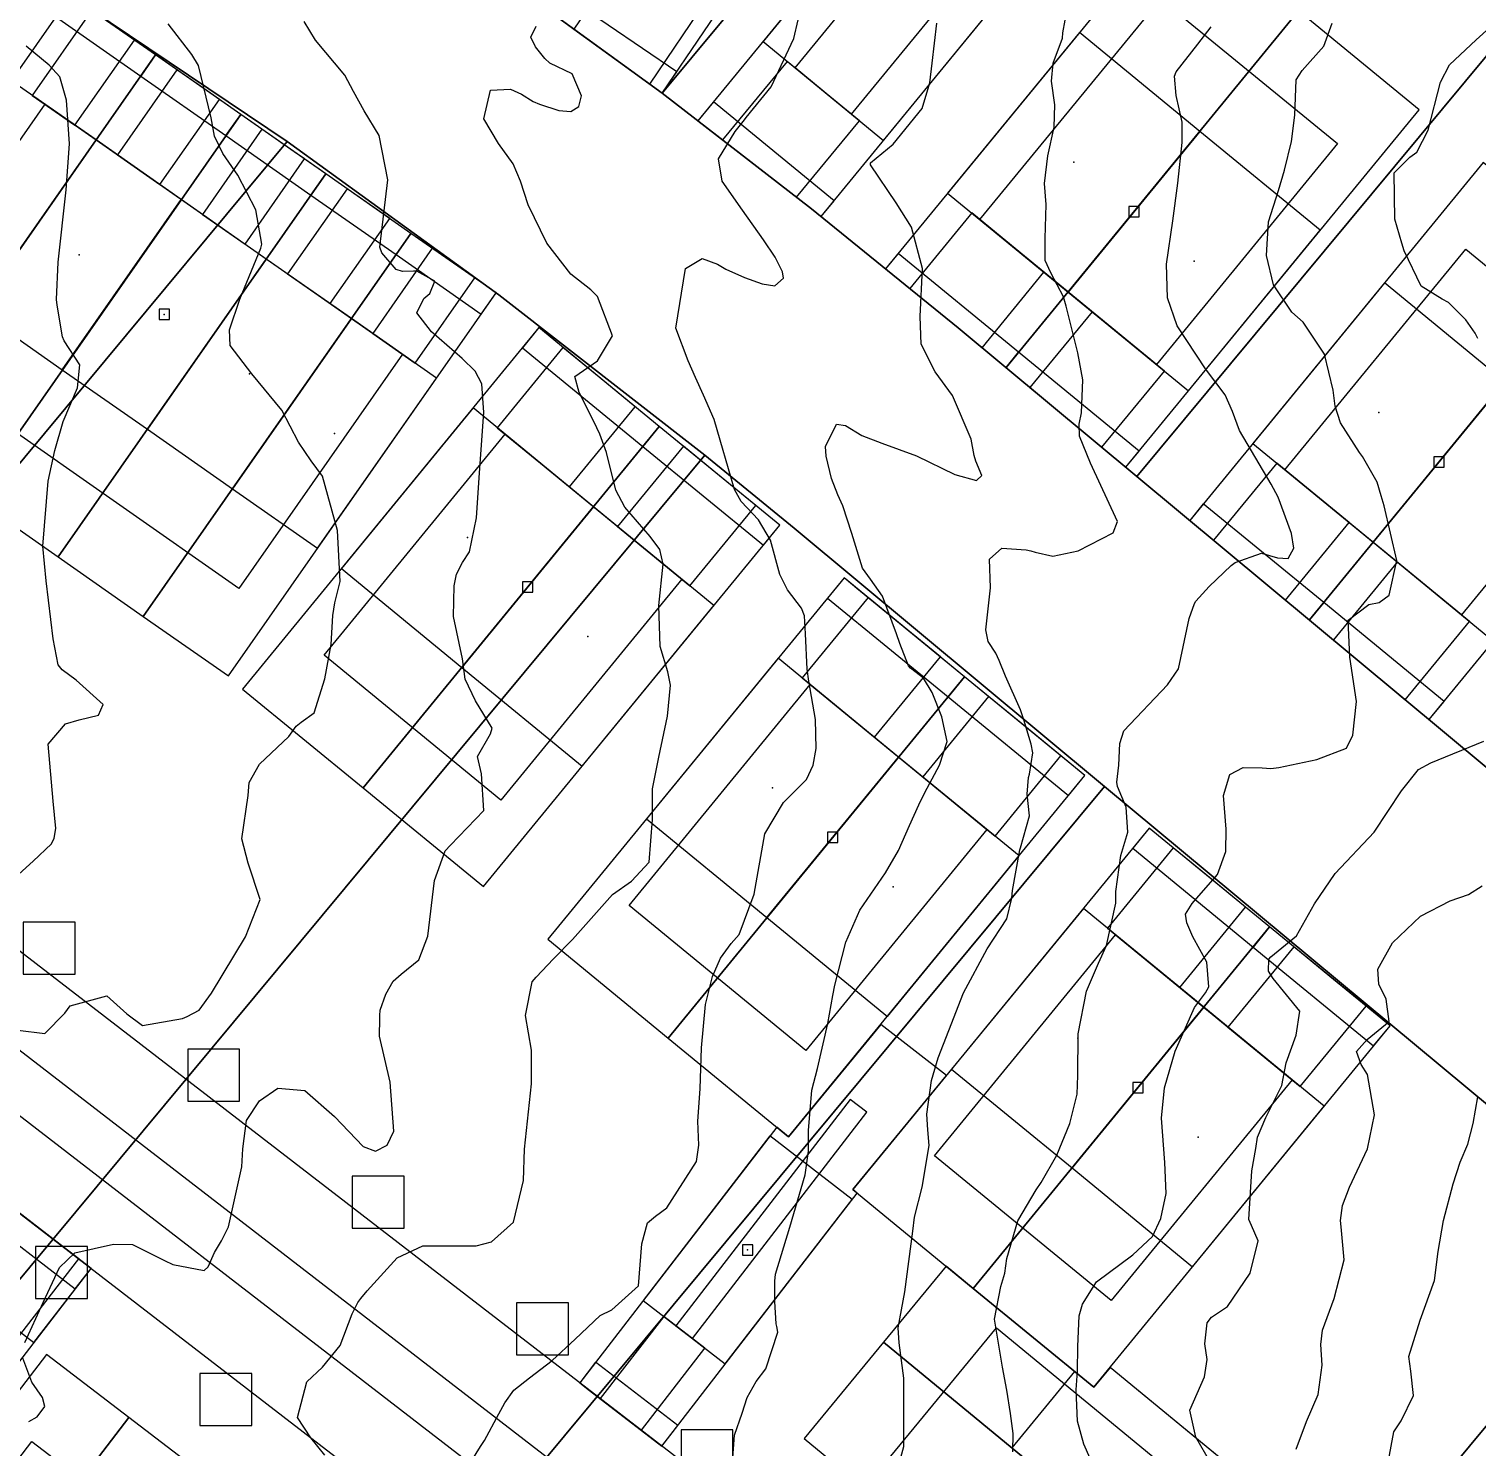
# Model space of a CAD drawing. Header units: feet. Extents: x 1313198 to 1317500, y 385000 to 389511.
# Drawn here: x 1316015.6 to 1316294.5, y 386066.9 to 386339.9 of the extents above; entities that cross this region are included whole.
import ezdxf

# ---------------------------------------------------------------- set-up
doc = ezdxf.new("R2010")
doc.units = ezdxf.units.FT
for name, color, linetype in [('A-BLDG-OTLN', 3, 'CONTINUOUS'), ('C-LOD', 30, 'CONTINUOUS'), ('C-MISC', 7, 'CONTINUOUS'), ('C-PROP', 6, 'CONTINUOUS'), ('C-PVMT', 8, 'CONTINUOUS'), ('C-TOPO-MAJR', 32, 'CONTINUOUS'), ('C-TOPO-SPOT', 7, 'CONTINUOUS'), ('C-UTIL', 4, 'CONTINUOUS'), ('L-PLNT-TREE', 90, 'CONTINUOUS'), ('V-PROP-LINE', 7, 'CONTINUOUS')]:
    doc.layers.add(name, color=color, linetype=linetype)

msp = doc.modelspace()

# ---------------------------------------------------------------- linework, layer by layer
at = {"layer": 'A-BLDG-OTLN'}
for points in [[(1316156.96, 386337.48), (1316180.15, 386318.45), (1316205.52, 386349.37), (1316182.33, 386368.4), (1316156.96, 386337.48)], [(1316192.52, 386308.3), (1316215.71, 386289.27), (1316241.08, 386320.2), (1316217.89, 386339.22), (1316192.52, 386308.3)], [(1315989.21, 386297.21), (1316005.6, 386285.75), (1316028.52, 386318.54), (1316012.12, 386329.99), (1315989.21, 386297.21)], [(1316005.6, 386285.75), (1316021.99, 386274.29), (1316044.91, 386307.08), (1316028.52, 386318.54), (1316005.6, 386285.75)], [(1316215.71, 386289.27), (1316238.9, 386270.24), (1316264.27, 386301.17), (1316241.08, 386320.2), (1316215.71, 386289.27)], [(1316021.99, 386274.29), (1316038.39, 386262.84), (1316061.3, 386295.62), (1316044.91, 386307.08), (1316021.99, 386274.29)], [(1316038.39, 386262.84), (1316054.78, 386251.38), (1316077.7, 386284.17), (1316061.3, 386295.62), (1316038.39, 386262.84)], [(1316251.27, 386260.09), (1316274.46, 386241.07), (1316299.83, 386271.99), (1316276.64, 386291.02), (1316251.27, 386260.09)], [(1316054.78, 386251.38), (1316071.17, 386239.93), (1316094.09, 386272.71), (1316077.7, 386284.17), (1316054.78, 386251.38)], [(1316274.46, 386241.07), (1316297.65, 386222.04), (1316323.02, 386252.96), (1316299.83, 386271.99), (1316274.46, 386241.07)], [(1316075.75, 386236.01), (1316098.95, 386216.99), (1316124.31, 386247.92), (1316101.11, 386266.95), (1316075.75, 386236.01)], [(1316098.95, 386216.99), (1316122.14, 386197.97), (1316147.51, 386228.9), (1316124.31, 386247.92), (1316098.95, 386216.99)], [(1316134.51, 386187.83), (1316157.71, 386168.8), (1316183.08, 386199.73), (1316159.88, 386218.76), (1316134.51, 386187.83)], [(1316157.71, 386168.8), (1316180.91, 386149.78), (1316206.28, 386180.71), (1316183.08, 386199.73), (1316157.71, 386168.8)], [(1316193.28, 386139.64), (1316216.48, 386120.61), (1316241.85, 386151.54), (1316218.65, 386170.57), (1316193.28, 386139.64)], [(1316216.48, 386120.61), (1316239.68, 386101.59), (1316265.05, 386132.52), (1316241.85, 386151.54), (1316216.48, 386120.61)], [(1316133.86, 386095.08), (1316149.7, 386082.88), (1316174.12, 386114.56), (1316158.28, 386126.77), (1316133.86, 386095.08)], [(1316204.86, 386066.7), (1316241.93, 386036.2), (1316257.18, 386054.74), (1316223.79, 386082.2), (1316220.66, 386078.39), (1316216.97, 386081.42), (1316204.86, 386066.7)]]:
    msp.add_lwpolyline(points, close=True, dxfattribs=at)
at = {"layer": 'C-LOD'}
for points in [[(1316008.32, 386414.97), (1316042.83, 386393.48), (1316093.99, 386359.18), (1316137.55, 386327.53), (1316166.31, 386305.3), (1316194.54, 386282.38), (1316228.98, 386253.74), (1316339.08, 386162.17), (1316374.29, 386165.4), (1316377.35, 386169.08), (1316400.98, 386198.92), (1316423.13, 386229.87), (1316443.77, 386261.86), (1316462.84, 386294.8), (1316480.29, 386328.62), (1316496.09, 386363.25), (1316391.97, 386449.85), (1316301.71, 386524.92), (1316213.29, 386598.45), (1316108.56, 386685.56), (1315982.1, 386790.73)], [(1315950.83, 386023.51), (1316030.28, 385962.69), (1316138.92, 385879.52), (1316151.44, 385896.27), (1316164.54, 385912.57), (1316310.74, 386088.36), (1316307.5, 386123.57), (1316222.72, 386194.08), (1316162.96, 386243.79), (1316145.75, 386257.88), (1316106.06, 386288.75), (1316065.32, 386318.22), (1316023.58, 386346.39), (1315980.91, 386373.12)]]:
    msp.add_lwpolyline(points, dxfattribs=at)
at = {"layer": 'C-MISC'}
for points in [[(1316093.99, 386359.18), (1316137.55, 386327.53), (1316301.71, 386524.92), (1316213.29, 386598.45), (1316042.83, 386393.48), (1316093.99, 386359.18)], [(1316301.71, 386524.92), (1316137.55, 386327.53), (1316166.31, 386305.3), (1316194.54, 386282.38), (1316228.98, 386253.74), (1316391.97, 386449.85), (1316301.71, 386524.92)], [(1316339.08, 386162.17), (1316374.29, 386165.4), (1316377.35, 386169.08), (1316400.98, 386198.92), (1316423.13, 386229.87), (1316443.77, 386261.86), (1316462.84, 386294.8), (1316480.29, 386328.62), (1316496.09, 386363.25), (1316391.97, 386449.85), (1316228.98, 386253.74), (1316339.08, 386162.17)], [(1315871.03, 386084.61), (1316065.32, 386318.22), (1316023.58, 386346.39), (1315980.91, 386373.12), (1315791.56, 386145.45), (1315871.03, 386084.61)], [(1316106.06, 386288.75), (1316065.32, 386318.22), (1315871.03, 386084.61), (1315950.83, 386023.51), (1316145.75, 386257.88), (1316106.06, 386288.75)], [(1316162.96, 386243.79), (1316145.75, 386257.88), (1315950.83, 386023.51), (1316030.28, 385962.69), (1316222.72, 386194.08), (1316162.96, 386243.79)], [(1316138.92, 385879.52), (1316151.44, 385896.27), (1316164.54, 385912.57), (1316310.74, 386088.36), (1316307.5, 386123.57), (1316222.72, 386194.08), (1316030.28, 385962.69), (1316138.92, 385879.52)]]:
    msp.add_lwpolyline(points, close=True, dxfattribs=at)
for points in [[(1316496.09, 386363.25), (1316480.29, 386328.62), (1316462.84, 386294.8), (1316443.77, 386261.86), (1316423.13, 386229.87), (1316400.98, 386198.92), (1316377.35, 386169.08), (1316374.29, 386165.4), (1316339.08, 386162.17), (1316228.98, 386253.74), (1316194.54, 386282.38), (1316166.31, 386305.3), (1316137.55, 386327.53), (1316093.99, 386359.18)], [(1316023.58, 386346.39), (1316065.32, 386318.22), (1316106.06, 386288.75), (1316145.75, 386257.88), (1316162.96, 386243.79), (1316222.72, 386194.08), (1316307.5, 386123.57)], [(1316310.74, 386088.36), (1316164.54, 385912.57), (1316151.44, 385896.27), (1316138.92, 385879.52), (1316030.28, 385962.69), (1315950.83, 386023.51), (1316202.58, 385830.78), (1316213.66, 385846.5), (1316225.57, 385861.61), (1316308.7, 385961.57)]]:
    msp.add_lwpolyline(points, dxfattribs=at)
at = {"layer": 'C-PROP'}
for points in [[(1316118.13, 386341.64), (1316137.55, 386327.53), (1316193.68, 386410.29), (1316173.81, 386423.76), (1316118.13, 386341.64)], [(1316144.43, 386322.21), (1316166.31, 386305.3), (1316168.14, 386303.82), (1316224.55, 386372.57), (1316201.36, 386391.6), (1316144.43, 386322.21)], [(1316173.96, 386323.52), (1316163.14, 386332.41), (1316198.03, 386374.92), (1316208.85, 386366.04), (1316173.96, 386323.52)], [(1316180.56, 386293.73), (1316194.54, 386282.38), (1316203.76, 386274.71), (1316260.11, 386343.39), (1316236.92, 386362.42), (1316180.56, 386293.73)], [(1315972.03, 386272.62), (1315988.42, 386261.16), (1316039.97, 386334.93), (1316023.58, 386346.39), (1315972.03, 386272.62)], [(1316232.71, 386275.32), (1316198.7, 386303.23), (1316233.59, 386345.75), (1316267.6, 386317.84), (1316232.71, 386275.32)], [(1316203.76, 386274.71), (1316226.83, 386255.53), (1316283.3, 386324.36), (1316260.11, 386343.39), (1316203.76, 386274.71)], [(1315988.42, 386261.16), (1316004.81, 386249.71), (1316056.37, 386323.48), (1316039.97, 386334.93), (1315988.42, 386261.16)], [(1316018.68, 386325.41), (1316087.53, 386277.3), (1316056.03, 386232.21), (1315987.18, 386280.33), (1316018.68, 386325.41)], [(1316004.81, 386249.71), (1316021.21, 386238.25), (1316072.76, 386312.02), (1316056.37, 386323.48), (1316004.81, 386249.71)], [(1316239.13, 386245.3), (1316262.19, 386226.12), (1316262.19, 386226.12), (1316262.19, 386226.12), (1316318.86, 386295.18), (1316295.67, 386314.21), (1316239.13, 386245.3)], [(1316021.21, 386238.25), (1316037.6, 386226.79), (1316089.15, 386300.56), (1316072.76, 386312.02), (1316021.21, 386238.25)], [(1316227.39, 386303.73), (1316229.39, 386303.73), (1316229.39, 386305.73), (1316227.39, 386305.73), (1316227.39, 386303.73)], [(1316037.6, 386226.79), (1316053.99, 386215.34), (1316105.55, 386289.11), (1316089.15, 386300.56), (1316037.6, 386226.79)], [(1316291.47, 386227.11), (1316257.45, 386255.02), (1316292.34, 386297.54), (1316326.36, 386269.62), (1316291.47, 386227.11)], [(1316262.19, 386226.12), (1316285.26, 386206.93), (1316342.05, 386276.15), (1316318.86, 386295.18), (1316262.19, 386226.12)], [(1316040.65, 386283.96), (1316042.65, 386283.96), (1316042.65, 386285.96), (1316040.65, 386285.96), (1316040.65, 386283.96)], [(1316056.73, 386212.81), (1316079.92, 386193.79), (1316136.99, 386263.39), (1316113.79, 386282.41), (1316056.73, 386212.81)], [(1316079.92, 386193.79), (1316103.12, 386174.77), (1316160.19, 386244.36), (1316136.99, 386263.39), (1316079.92, 386193.79)], [(1316107.3, 386261.87), (1316141.32, 386233.97), (1316106.45, 386191.44), (1316072.42, 386219.34), (1316107.3, 386261.87)], [(1316286.14, 386255.53), (1316288.14, 386255.53), (1316288.14, 386257.53), (1316286.14, 386257.53), (1316286.14, 386255.53)], [(1316110.63, 386231.46), (1316112.63, 386231.46), (1316112.63, 386233.46), (1316110.63, 386233.46), (1316110.63, 386231.46)], [(1316115.49, 386164.63), (1316138.69, 386145.6), (1316195.76, 386215.2), (1316172.56, 386234.22), (1316115.49, 386164.63)], [(1316138.69, 386145.6), (1316161.89, 386126.58), (1316218.96, 386196.17), (1316195.76, 386215.2), (1316138.69, 386145.6)], [(1316166.06, 386213.69), (1316200.09, 386185.78), (1316165.22, 386143.25), (1316131.19, 386171.16), (1316166.06, 386213.69)], [(1316169.4, 386183.27), (1316171.4, 386183.27), (1316171.4, 386185.27), (1316169.4, 386185.27), (1316169.4, 386183.27)], [(1316174.26, 386116.44), (1316197.46, 386097.41), (1316254.53, 386167.01), (1316231.33, 386186.03), (1316174.26, 386116.44)], [(1316224.83, 386165.49), (1316258.86, 386137.59), (1316223.99, 386095.06), (1316189.96, 386122.96), (1316224.83, 386165.49)], [(1316197.46, 386097.41), (1316220.66, 386078.39), (1316277.73, 386147.98), (1316254.53, 386167.01), (1316197.46, 386097.41)], [(1316121.66, 386079.24), (1316137.5, 386067.04), (1316175.06, 386115.78), (1316174.26, 386116.44), (1316192.3, 386138.43), (1316179.62, 386148.2), (1316161.89, 386126.58), (1316159.59, 386128.47), (1316121.66, 386079.24)], [(1316228.17, 386135.08), (1316230.17, 386135.08), (1316230.17, 386137.08), (1316228.17, 386137.08), (1316228.17, 386135.08)], [(1316140.2, 386090.2), (1316143.37, 386087.76), (1316176.94, 386131.33), (1316173.77, 386133.77), (1316140.2, 386090.2)], [(1315947.49, 386036.7), (1315966.5, 386022.05), (1316027.54, 386101.27), (1316023.83, 386104.13), (1316008.52, 386115.92), (1315947.49, 386036.7)], [(1316152.99, 386103.82), (1316154.99, 386103.82), (1316154.99, 386105.82), (1316152.99, 386105.82), (1316152.99, 386103.82)], [(1316180.15, 386087.03), (1316257.03, 386023.77), (1316272.38, 386042.23), (1316223.79, 386082.2), (1316220.66, 386078.39), (1316197.46, 386097.41), (1316192.23, 386101.7), (1316180.15, 386087.03)], [(1316252.09, 386048.56), (1316231.76, 386023.84), (1316181.56, 386065.14), (1316201.9, 386089.85), (1316252.09, 386048.56)], [(1316164.9, 386068.49), (1316241.68, 386005.32), (1316257.03, 386023.77), (1316180.15, 386087.03), (1316164.9, 386068.49)], [(1315964.23, 386013.25), (1315980.11, 386001.09), (1316034.82, 386072.56), (1316018.94, 386084.71), (1315964.23, 386013.25)], [(1315980.11, 386001.09), (1315994.58, 385990.02), (1315995.99, 385988.94), (1316050.7, 386060.4), (1316034.82, 386072.56), (1315980.11, 386001.09)], [(1316065.32, 385961.05), (1315982.74, 386024.27), (1316016.17, 386067.94), (1316098.75, 386004.72), (1316065.32, 385961.05)]]:
    msp.add_lwpolyline(points, close=True, dxfattribs=at)
at = {"layer": 'C-PVMT'}
for points in [[(1315582.69, 386444.03), (1316206.68, 385963.24), (1316232.27, 385994.01), (1315589.34, 386489.4), (1315582.69, 386444.03)], [(1316120.55, 386339.88), (1316135.13, 386329.29), (1316146.29, 386345.77), (1316131.4, 386355.87), (1316120.55, 386339.88)], [(1316020.72, 386342.3), (1316037.11, 386330.84), (1316039.97, 386334.93), (1316023.58, 386346.39), (1316020.72, 386342.3)], [(1316016.22, 386327.13), (1316024.42, 386321.4), (1316035.88, 386337.79), (1316027.68, 386343.53), (1316016.22, 386327.13)], [(1316118.13, 386341.64), (1316137.55, 386327.53), (1316140.36, 386331.67), (1316120.5, 386345.14), (1316118.13, 386341.64)], [(1316037.11, 386330.84), (1316053.51, 386319.38), (1316056.37, 386323.48), (1316049.04, 386328.6), (1316039.97, 386334.93), (1316037.11, 386330.84)], [(1316032.62, 386315.68), (1316040.81, 386309.95), (1316052.27, 386326.34), (1316048.17, 386329.2), (1316044.07, 386332.07), (1316032.62, 386315.68)], [(1316149.18, 386318.54), (1316163.43, 386307.53), (1316175.51, 386322.26), (1316161.59, 386333.67), (1316149.18, 386318.54)], [(1316144.43, 386322.21), (1316166.31, 386305.3), (1316168.14, 386303.82), (1316170.63, 386306.85), (1316147.44, 386325.88), (1316144.43, 386322.21)], [(1316053.51, 386319.38), (1316069.9, 386307.93), (1316072.76, 386312.02), (1316069.62, 386314.22), (1316056.37, 386323.48), (1316053.51, 386319.38)], [(1316049.01, 386304.22), (1316057.2, 386298.49), (1316068.66, 386314.89), (1316066.68, 386316.27), (1316060.46, 386320.61), (1316049.01, 386304.22)], [(1316069.9, 386307.93), (1316086.29, 386296.47), (1316089.15, 386300.56), (1316072.76, 386312.02), (1316069.9, 386307.93)], [(1316065.4, 386292.76), (1316073.6, 386287.03), (1316085.06, 386303.42), (1316076.86, 386309.16), (1316065.4, 386292.76)], [(1316185.22, 386289.95), (1316194.54, 386282.38), (1316199.14, 386278.55), (1316211.07, 386293.08), (1316197.15, 386304.5), (1316185.22, 386289.95)], [(1316086.29, 386296.47), (1316102.69, 386285.01), (1316105.55, 386289.11), (1316099.96, 386293.02), (1316089.15, 386300.56), (1316086.29, 386296.47)], [(1316081.8, 386281.31), (1316089.99, 386275.58), (1316101.45, 386291.97), (1316097.35, 386294.83), (1316093.25, 386297.7), (1316081.8, 386281.31)], [(1316180.56, 386293.73), (1316194.54, 386282.38), (1316203.76, 386274.71), (1316206.19, 386277.67), (1316183, 386296.7), (1316180.56, 386293.73)], [(1316208.37, 386270.88), (1316222.21, 386259.37), (1316234.26, 386274.05), (1316220.34, 386285.47), (1316208.37, 386270.88)], [(1316110.62, 386278.55), (1316133.82, 386259.52), (1316136.99, 386263.39), (1316122.49, 386275.27), (1316113.79, 386282.41), (1316110.62, 386278.55)], [(1316105.75, 386263.14), (1316119.67, 386251.73), (1316132.35, 386267.19), (1316125.39, 386272.9), (1316118.43, 386278.61), (1316105.75, 386263.14)], [(1316203.76, 386274.71), (1316226.83, 386255.53), (1316229.38, 386258.64), (1316206.19, 386277.67), (1316203.76, 386274.71)], [(1316133.82, 386259.52), (1316157.02, 386240.5), (1316160.19, 386244.36), (1316146.1, 386255.92), (1316136.99, 386263.39), (1316133.82, 386259.52)], [(1316128.95, 386244.12), (1316142.87, 386232.7), (1316155.55, 386248.17), (1316148.59, 386253.88), (1316141.63, 386259.58), (1316128.95, 386244.12)], [(1316243.74, 386241.46), (1316257.58, 386229.96), (1316269.82, 386244.87), (1316255.9, 386256.29), (1316243.74, 386241.46)], [(1316239.13, 386245.3), (1316262.19, 386226.12), (1316264.94, 386229.47), (1316241.75, 386248.5), (1316239.13, 386245.3)], [(1316266.8, 386222.28), (1316280.65, 386210.77), (1316293.01, 386225.84), (1316279.1, 386237.26), (1316266.8, 386222.28)], [(1316169.39, 386230.35), (1316192.59, 386211.33), (1316195.76, 386215.2), (1316175.01, 386232.21), (1316172.56, 386234.22), (1316169.39, 386230.35)], [(1316164.52, 386214.95), (1316178.44, 386203.54), (1316191.12, 386219), (1316184.16, 386224.71), (1316177.2, 386230.42), (1316164.52, 386214.95)], [(1316262.19, 386226.12), (1316285.26, 386206.93), (1316288.14, 386210.44), (1316264.94, 386229.47), (1316262.19, 386226.12)], [(1316192.59, 386211.33), (1316215.79, 386192.31), (1316218.96, 386196.17), (1316208.8, 386204.51), (1316195.76, 386215.2), (1316192.59, 386211.33)], [(1316187.72, 386195.93), (1316201.64, 386184.51), (1316214.32, 386199.98), (1316207.36, 386205.68), (1316200.4, 386211.39), (1316187.72, 386195.93)], [(1316228.16, 386182.16), (1316251.36, 386163.14), (1316254.53, 386167.01), (1316231.33, 386186.03), (1316228.16, 386182.16)], [(1316223.29, 386166.76), (1316237.21, 386155.35), (1316249.89, 386170.81), (1316242.93, 386176.52), (1316235.97, 386182.23), (1316223.29, 386166.76)], [(1316251.36, 386163.14), (1316274.56, 386144.12), (1316277.73, 386147.98), (1316271.49, 386153.09), (1316254.53, 386167.01), (1316251.36, 386163.14)], [(1316246.49, 386147.74), (1316260.41, 386136.32), (1316273.09, 386151.79), (1316266.13, 386157.49), (1316259.17, 386163.2), (1316246.49, 386147.74)], [(1315997.53, 386101.66), (1316016.55, 386087.01), (1316027.54, 386101.27), (1316023.83, 386104.13), (1316008.52, 386115.92), (1315997.53, 386101.66)], [(1316005.47, 386111.96), (1316024.48, 386097.3), (1316027.54, 386101.27), (1316010.29, 386114.55), (1316008.52, 386115.92), (1316005.47, 386111.96)], [(1315998.69, 386098.24), (1316012.95, 386087.26), (1316025.16, 386103.1), (1316015.55, 386110.5), (1316010.9, 386114.09), (1315998.69, 386098.24)], [(1316125.62, 386076.19), (1316133.54, 386070.09), (1316145.75, 386085.93), (1316137.83, 386092.03), (1316125.62, 386076.19)], [(1316121.66, 386079.24), (1316123.57, 386077.77), (1316137.5, 386067.04), (1316140.55, 386071), (1316124.71, 386083.2), (1316121.66, 386079.24)]]:
    msp.add_lwpolyline(points, close=True, dxfattribs=at)
at = {"layer": 'C-TOPO-MAJR'}
for points in [[(1316013.46, 386147.16), (1316018.63, 386146.48), (1316022.52, 386150.4), (1316023.54, 386151.8), (1316030.61, 386153.72), (1316034.46, 386150.3), (1316037.47, 386148.06), (1316045.18, 386149.41), (1316046.03, 386149.75), (1316048.34, 386150.96), (1316050.75, 386154.29), (1316057.28, 386165.14), (1316060.13, 386172.32), (1316057.81, 386179.3), (1316056.61, 386183.99), (1316057.8, 386192.32), (1316058, 386194.81), (1316059.97, 386198.34), (1316065.63, 386203.66), (1316067.07, 386205.68), (1316067.98, 386206.47), (1316070.54, 386208.23), (1316072.58, 386214.76), (1316073.81, 386221.41), (1316074.09, 386226.98), (1316074.52, 386229.45), (1316075.53, 386233.51), (1316075.01, 386243.37), (1316072.13, 386253.84), (1316069.95, 386256.76), (1316067.5, 386260.34), (1316064.26, 386266.53), (1316058.54, 386273.49), (1316054.33, 386278.96), (1316054.21, 386281.99), (1316056.21, 386287.88), (1316060.22, 386297.69), (1316060.42, 386298.5), (1316059.31, 386305.1), (1316055.8, 386311.78), (1316052.94, 386315.95), (1316051.34, 386319.26), (1316050.67, 386322.81), (1316048.22, 386332.87), (1316046.97, 386335.02), (1316042.4, 386340.92)], [(1316014.77, 386086.99), (1316018.29, 386094.72), (1316021.49, 386101.45), (1316024.4, 386104.27), (1316031.85, 386105.93), (1316035.55, 386105.89), (1316041.69, 386102.81), (1316043.28, 386101.99), (1316049.31, 386100.88), (1316050.12, 386101.59), (1316051.35, 386104.32), (1316052.67, 386106.55), (1316054.02, 386109.27), (1316056.58, 386120.81), (1316056.77, 386124.31), (1316057.47, 386129.73), (1316059.96, 386133.51), (1316063.52, 386136), (1316068.71, 386135.5), (1316074.42, 386130.49), (1316079.94, 386124.73), (1316082.35, 386123.83), (1316084.58, 386125.01), (1316085.87, 386127.67), (1316085.18, 386137.14), (1316083.12, 386145.95), (1316083.14, 386149.39), (1316083.17, 386149.99), (1316083.25, 386150.99), (1316084.3, 386154.04), (1316085.71, 386156.6), (1316087.24, 386157.94), (1316090.69, 386160.68), (1316092.4, 386165.23), (1316093.67, 386175.93), (1316095.75, 386181.68), (1316096.74, 386182.74), (1316103.22, 386189.45), (1316102.71, 386196.47), (1316101.98, 386199.82), (1316104.47, 386204.17), (1316104.79, 386205.26), (1316101.58, 386210.53), (1316099.61, 386214.69), (1316099.1, 386218.61), (1316097.33, 386226.81), (1316097.49, 386232.72), (1316097.9, 386234.95), (1316099.09, 386237.17), (1316100.41, 386239.27), (1316101.8, 386245.81), (1316102.37, 386254.42), (1316103.17, 386266.05), (1316102.81, 386271.58), (1316101.49, 386274.02), (1316098.99, 386276.47), (1316093.09, 386281.59), (1316090.31, 386285.25), (1316091.63, 386288.05), (1316092.76, 386289), (1316093.77, 386291.35), (1316090.29, 386293.27), (1316089.64, 386293.31), (1316087.53, 386293.19), (1316086.28, 386293.6), (1316083.52, 386296.83), (1316083.19, 386297.92), (1316084.71, 386310.84), (1316083.03, 386319.39), (1316080.13, 386324.13), (1316078.09, 386327.85), (1316076.39, 386331), (1316070.8, 386337.75), (1316068.6, 386341.35)], [(1316072.57, 386065.32), (1316069.87, 386068.67), (1316067.31, 386072.53), (1316069.1, 386079.4), (1316072.14, 386082.23), (1316075.51, 386086.45), (1316077.84, 386092.51), (1316078.94, 386094.68), (1316079.53, 386095.49), (1316080.69, 386096.93), (1316086.49, 386103.27), (1316091.45, 386105.64), (1316095.88, 386105.6), (1316101.71, 386105.61), (1316104.64, 386106.39), (1316108.91, 386110.19), (1316110.84, 386118.18), (1316111, 386124.23), (1316112.37, 386136.78), (1316112.37, 386143.29), (1316111.19, 386149.99), (1316112.51, 386156.46), (1316113.25, 386157.34), (1316116.63, 386160.9), (1316120.27, 386164.58), (1316122.86, 386167.49), (1316127.95, 386173.26), (1316131.66, 386175.82), (1316135.03, 386179.46), (1316135.65, 386187.67), (1316135.67, 386193.6), (1316136.89, 386199.71), (1316138.56, 386207.59), (1316139.17, 386213.59), (1316138.6, 386216.16), (1316137.12, 386220.98), (1316136.91, 386228.93), (1316137.7, 386236.85), (1316137.08, 386239.69), (1316135.23, 386242.18), (1316130.37, 386247.82), (1316128.62, 386251.11), (1316126.8, 386258.39), (1316125.56, 386261.9), (1316124.4, 386264.32), (1316121.54, 386269.92), (1316120.74, 386272.98), (1316125.08, 386276.02), (1316128, 386280.83), (1316125.06, 386288.39), (1316123.82, 386289.66), (1316119.96, 386292.68), (1316115.3, 386298.67), (1316111.7, 386306.04), (1316110.23, 386310.59), (1316108.84, 386313.97), (1316106.01, 386317.84), (1316103.22, 386322.6), (1316104.45, 386328.12), (1316108.3, 386328.35), (1316110.43, 386327.37), (1316112.67, 386325.96), (1316113.88, 386325.44), (1316117.64, 386324.21), (1316119.94, 386324.02), (1316121.46, 386325.01), (1316122.03, 386327.03), (1316120.23, 386331.29), (1316115.92, 386333.36), (1316114.93, 386334.26), (1316113.14, 386336.45), (1316112.24, 386338.31), (1316113.25, 386340.46)], [(1316097.85, 386059.43), (1316102.55, 386066.95), (1316103.31, 386068.1), (1316106.06, 386073.26), (1316107.25, 386075.37), (1316109, 386077.8), (1316111.96, 386080.2), (1316116.35, 386083.56), (1316120.75, 386087.67), (1316125.61, 386092.2), (1316127.87, 386093.26), (1316133, 386097.88), (1316133.6, 386105.98), (1316134.69, 386110.01), (1316136.22, 386111.32), (1316138.42, 386112.9), (1316144.13, 386121.87), (1316144.58, 386125), (1316144.43, 386129.61), (1316144.86, 386135.86), (1316145.13, 386143.74), (1316145.87, 386152.09), (1316147.26, 386157.44), (1316148.75, 386161.03), (1316150.83, 386163.83), (1316152.38, 386165.54), (1316155.27, 386173.32), (1316157.34, 386184.96), (1316160.89, 386191), (1316165.35, 386195.41), (1316166.63, 386198.16), (1316167.17, 386201.34), (1316167.08, 386206.94), (1316165.76, 386214.33), (1316165.49, 386216.62), (1316165.16, 386223.47), (1316164.96, 386226.91), (1316164.36, 386228.37), (1316161.7, 386231.9), (1316160.22, 386234.86), (1316158.41, 386241.46), (1316156.07, 386245.39), (1316152.77, 386248.9), (1316151.45, 386251.27), (1316147.57, 386264.74), (1316145.48, 386269.38), (1316143.95, 386272.82), (1316142.57, 386275.99), (1316140.2, 386282.31), (1316142.06, 386293.77), (1316145.26, 386295.71), (1316148.19, 386294.62), (1316149.8, 386293.68), (1316153.38, 386292.06), (1316156.82, 386290.82), (1316159.26, 386290.43), (1316160.9, 386291.91), (1316160.73, 386293.18), (1316159.27, 386296), (1316157.05, 386299.32), (1316152.98, 386305.04), (1316149.1, 386310.59), (1316148.4, 386314.9), (1316151.59, 386320.15), (1316153.39, 386322.44), (1316153.71, 386322.84), (1316158.52, 386328.79), (1316162.87, 386338.06), (1316163.71, 386341.7)], [(1316150.94, 386062.17), (1316151.44, 386069.13), (1316152.97, 386073.37), (1316153.89, 386076.39), (1316155.63, 386079.47), (1316157.51, 386081.93), (1316159.81, 386089.01), (1316159.64, 386090.11), (1316159.49, 386090.62), (1316159.23, 386094.86), (1316159.22, 386098.79), (1316159.37, 386100.14), (1316162.11, 386109.22), (1316165.07, 386119.3), (1316165.75, 386123.82), (1316165.75, 386127.79), (1316166.36, 386135.59), (1316167.42, 386139.76), (1316169.46, 386148.43), (1316170.42, 386153.82), (1316170.81, 386155.79), (1316172.94, 386164.1), (1316175.62, 386170.24), (1316180.52, 386177.44), (1316183.07, 386181.72), (1316185.18, 386186.53), (1316186.96, 386190.5), (1316188.15, 386192.92), (1316190.98, 386198.16), (1316192.45, 386202.69), (1316191.41, 386207.5), (1316189.51, 386212.14), (1316187.84, 386214.91), (1316185.34, 386216.84), (1316184.98, 386217.27), (1316183.28, 386221.56), (1316182.68, 386223.44), (1316179.99, 386230.73), (1316177.69, 386233.95), (1316176.15, 386236.1), (1316174.05, 386242.79), (1316172.34, 386248.08), (1316171.38, 386250.23), (1316170.13, 386253.34), (1316169.15, 386257.64), (1316169, 386259.55), (1316171.09, 386263.79), (1316172.82, 386263.55), (1316175.98, 386261.63), (1316179.83, 386260.15), (1316186.51, 386257.72), (1316193.89, 386254.12), (1316198.09, 386252.98), (1316199.07, 386253.93), (1316197.97, 386256.69), (1316197.61, 386257.79), (1316197.02, 386260.91), (1316193.46, 386269.33), (1316190.09, 386273.88), (1316187.39, 386279.24), (1316187.22, 386284.57), (1316187.66, 386293.81), (1316185.54, 386301.77), (1316182.61, 386306.47), (1316177.64, 386313.73), (1316177.66, 386314.16), (1316182, 386317.71), (1316187.64, 386324.61), (1316189.11, 386329.52), (1316189.52, 386333.31), (1316190.46, 386341.02)], [(1316183.21, 386063.69), (1316184.1, 386067), (1316184.09, 386080.16), (1316183.15, 386086.96), (1316183, 386089.83), (1316184.24, 386096.76), (1316185.79, 386108.44), (1316186.14, 386111.1), (1316187.64, 386116.91), (1316188.97, 386124.94), (1316188.67, 386127.96), (1316188.51, 386130.96), (1316189.42, 386137.44), (1316190.69, 386141.84), (1316192.77, 386147.09), (1316195.54, 386154.32), (1316200.16, 386162.82), (1316203.89, 386168.58), (1316204.91, 386172.54), (1316205.03, 386174.03), (1316206.45, 386181.88), (1316206.58, 386182.27), (1316208.25, 386188.4), (1316207.81, 386192.57), (1316208.06, 386195.76), (1316208.26, 386196.44), (1316208.9, 386200.51), (1316208.62, 386202.23), (1316207.2, 386206.88), (1316206.57, 386208.84), (1316203.67, 386215.32), (1316202.46, 386218.34), (1316201.81, 386219.72), (1316200.33, 386221.97), (1316199.87, 386224.23), (1316200.77, 386232.34), (1316200.56, 386237.85), (1316202.93, 386239.92), (1316207.64, 386239.63), (1316208.54, 386239.43), (1316209.35, 386239.15), (1316212.78, 386238.42), (1316217.67, 386239.45), (1316224.38, 386242.91), (1316225.25, 386245.1), (1316220.04, 386256.32), (1316217.94, 386261.48), (1316217.85, 386263.83), (1316218.3, 386265.98), (1316218.53, 386272.37), (1316217.56, 386277.53), (1316215.34, 386286.53), (1316214.86, 386288.33), (1316212.41, 386292.98), (1316211.31, 386295.35), (1316211.3, 386299.54), (1316211.48, 386306.11), (1316211.19, 386310.19), (1316211.82, 386315.48), (1316213.06, 386320.98), (1316213.19, 386325.33), (1316212.51, 386329.86), (1316212.82, 386333.36), (1316214.62, 386338.12), (1316214.7, 386339.18), (1316215.18, 386341.61)], [(1316205.05, 386065.97), (1316205.16, 386069.45), (1316204.61, 386073.31), (1316203.94, 386077.85), (1316203.11, 386082.25), (1316201.54, 386091.5), (1316202.77, 386097.78), (1316203.51, 386100.32), (1316203.93, 386103.2), (1316206.03, 386110.43), (1316209.54, 386116.38), (1316210.53, 386117.78), (1316213.54, 386123.05), (1316216.05, 386129.19), (1316217.44, 386134.82), (1316217.59, 386138.41), (1316217.63, 386146.43), (1316219.23, 386154.66), (1316221.58, 386160.05), (1316223.12, 386163.42), (1316224.94, 386171.6), (1316224.92, 386173.83), (1316225.89, 386180.77), (1316227.23, 386185.24), (1316226.92, 386190.09), (1316225.23, 386194.07), (1316225.09, 386194.86), (1316225.48, 386198.17), (1316225.71, 386202.35), (1316226.43, 386204.77), (1316234.87, 386213.65), (1316237, 386216.73), (1316239.01, 386226.39), (1316240.04, 386229.31), (1316240.31, 386229.75), (1316242.88, 386232.57), (1316247.14, 386236.61), (1316247.9, 386237.2), (1316252.96, 386238.97), (1316256.06, 386238.06), (1316258.09, 386237.97), (1316259.18, 386239.97), (1316258.75, 386242.79), (1316256.17, 386249.75), (1316254.82, 386252.25), (1316248.73, 386262.62), (1316247.37, 386266.26), (1316245.97, 386269.47), (1316242.17, 386274.49), (1316236.73, 386282.78), (1316234.89, 386288.12), (1316234.68, 386294.63), (1316235.9, 386302.95), (1316236.85, 386310.21), (1316237.66, 386318.05), (1316237.71, 386321.95), (1316236.53, 386327.09), (1316236.18, 386330.82), (1316236.52, 386331.68), (1316240.68, 386336.99), (1316243.25, 386340.31)], [(1316221.18, 386061.89), (1316218.72, 386067.41), (1316217.5, 386071.85), (1316217.29, 386077.86), (1316217.55, 386081.45), (1316217.59, 386086.23), (1316217.87, 386092.14), (1316218.47, 386094.35), (1316221.18, 386098.7), (1316228.17, 386103.86), (1316231.95, 386107.41), (1316233.59, 386110.86), (1316234.58, 386115.68), (1316234.36, 386121.63), (1316233.71, 386130.2), (1316234.27, 386136.03), (1316236.36, 386143.12), (1316240.08, 386151.48), (1316242.18, 386154.3), (1316242.8, 386155.45), (1316242.42, 386160.25), (1316239.71, 386165.12), (1316238.59, 386167.79), (1316238.35, 386169.46), (1316239.62, 386171.51), (1316244.5, 386177.13), (1316246.1, 386181.56), (1316246.13, 386185.83), (1316245.64, 386192.35), (1316246.87, 386196.37), (1316249.42, 386197.69), (1316253.08, 386197.65), (1316254.76, 386197.54), (1316256.29, 386197.74), (1316263.6, 386199.28), (1316269.31, 386201.42), (1316270.55, 386203.96), (1316271.25, 386210.4), (1316269.97, 386218.98), (1316269.67, 386226.1), (1316273.61, 386229.12), (1316275.62, 386229.51), (1316277.58, 386230.9), (1316279.01, 386237.56), (1316276.6, 386248.1), (1316276.03, 386250.05), (1316275.22, 386252.68), (1316272.43, 386257.59), (1316271.86, 386258.35), (1316268.15, 386264.07), (1316267.14, 386267.28), (1316266.78, 386270.4), (1316265.12, 386277.33), (1316260.99, 386283.43), (1316258.79, 386285.38), (1316255.25, 386290.63), (1316253.91, 386296.32), (1316254.32, 386302.78), (1316256.24, 386308.82), (1316257.37, 386312.7), (1316258.75, 386318.26), (1316259.37, 386323.32), (1316259.65, 386330.12), (1316260.79, 386331.89), (1316264.96, 386336.63), (1316266.56, 386341.02)], [(1316294.64, 386280.34), (1316294.11, 386281.34), (1316292.33, 386283.91), (1316288.99, 386287.27), (1316287.73, 386287.89), (1316283.69, 386290.42), (1316280.45, 386297.2), (1316280, 386298.66), (1316278.67, 386303.27), (1316278.51, 386312.19), (1316281.5, 386315.22), (1316282.89, 386316.18), (1316285.09, 386320.42), (1316287.44, 386329.66), (1316289.18, 386333), (1316294.29, 386337.8), (1316296.95, 386340.18)], [(1316004.56, 386169.03), (1316016.38, 386179.7), (1316019.93, 386183.01), (1316020.47, 386184.09), (1316020.78, 386185.98), (1316020.25, 386191.26), (1316019.3, 386202.21), (1316022.59, 386206.12), (1316025.28, 386206.9), (1316028.99, 386207.79), (1316029.89, 386209.86), (1316024.66, 386214.52), (1316021.98, 386216.53), (1316021.18, 386217.5), (1316020.22, 386222.49), (1316018.93, 386233.65), (1316018.28, 386240.32), (1316019.31, 386252.83), (1316020.54, 386258.76), (1316022.18, 386264.35), (1316024.94, 386270.82), (1316025.41, 386275.23), (1316022.34, 386279.85), (1316022.05, 386280.63), (1316021.03, 386286.73), (1316020.87, 386287.85), (1316021.19, 386295), (1316022.76, 386308.96), (1316023.4, 386317.79), (1316022.8, 386326.2), (1316021.56, 386330.69), (1316019.47, 386332.97), (1316015.03, 386336.63)], [(1316243.21, 386063.79), (1316240.34, 386068.77), (1316239.18, 386073.98), (1316242, 386080.41), (1316242.52, 386083.72), (1316242.08, 386086.75), (1316242.47, 386090.76), (1316243.35, 386091.89), (1316246.41, 386093.94), (1316250.76, 386100.35), (1316252.29, 386106.58), (1316251.02, 386109.52), (1316250.51, 386110.7), (1316251.09, 386120.08), (1316251.86, 386124.36), (1316252.21, 386126.53), (1316253.78, 386130.29), (1316256.87, 386136.48), (1316257.7, 386140.87), (1316259.64, 386146.18), (1316260.36, 386150.77), (1316255.2, 386157.06), (1316254.33, 386158.47), (1316254.39, 386160.84), (1316254.77, 386161.28), (1316259.73, 386165.33), (1316263.18, 386171.49), (1316267.17, 386177.29), (1316274.64, 386185.29), (1316279.95, 386193.21), (1316283.23, 386197.3), (1316285.57, 386198.62), (1316295.78, 386202.79)], [(1316259.64, 386066.44), (1316261.62, 386071.76), (1316263.88, 386077), (1316264.62, 386082.64), (1316264.38, 386086.6), (1316264.68, 386089.39), (1316266.98, 386095.48), (1316268.9, 386102.94), (1316268.29, 386109.24), (1316268.16, 386110.52), (1316268.56, 386113.35), (1316269.92, 386116.93), (1316273.41, 386124.31), (1316274.72, 386130.82), (1316273.4, 386138.58), (1316272.19, 386140.51), (1316271.27, 386143.04), (1316273.32, 386145.31), (1316277.56, 386148.81), (1316276.98, 386153.11), (1316275.59, 386156.02), (1316275.38, 386158.86), (1316278.19, 386163.96), (1316283.58, 386169.06), (1316289.29, 386172.01), (1316292.83, 386173.26), (1316295.45, 386174.93)], [(1316277.43, 386064.26), (1316278.46, 386069.82), (1316279.89, 386071.92), (1316282.22, 386076.79), (1316281.75, 386081.49), (1316281.33, 386084.32), (1316283.55, 386091.32), (1316286.27, 386098.96), (1316286.97, 386104.52), (1316287.99, 386110.48), (1316289.86, 386117.54), (1316291.22, 386121.73), (1316292.69, 386125.2), (1316293.76, 386129.19), (1316294.63, 386134.31)], [(1316015.58, 386071.78), (1316017.16, 386072.66), (1316018.65, 386074.68), (1316018.17, 386076.4), (1316016.17, 386079.36), (1316014.41, 386083.95)]]:
    msp.add_lwpolyline(points, dxfattribs=at)
at = {"layer": 'C-TOPO-SPOT'}
for p in [(1316216.8, 386314.25, 73), (1316025.25, 386296.42, 61), (1316239.99, 386295.22, 75), (1316041.65, 386284.96, 63), (1316058.04, 386273.5, 63), (1316275.55, 386266.04, 77), (1316074.44, 386262.05, 63), (1316100.03, 386241.97, 65), (1316123.23, 386222.95, 67), (1316158.8, 386193.78, 69), (1316182, 386174.76, 71), (1316217.57, 386145.59, 75), (1316240.77, 386126.56, 77), (1316153.99, 386104.82, 71)]:
    msp.add_point(p, dxfattribs=at)
at = {"layer": 'C-UTIL'}
for points in [[(1315580.35, 386477.74), (1316222.95, 385981.93)], [(1315574.24, 386469.82), (1316216.84, 385974.01)]]:
    msp.add_lwpolyline(points, dxfattribs=at)
at = {"layer": 'L-PLNT-TREE'}
for points in [[(1316014.49, 386157.91), (1316024.49, 386157.91), (1316024.49, 386167.91), (1316014.49, 386167.91), (1316014.49, 386157.91)], [(1316046.16, 386133.47), (1316056.16, 386133.47), (1316056.16, 386143.47), (1316046.16, 386143.47), (1316046.16, 386133.47)], [(1316077.83, 386109.04), (1316087.83, 386109.04), (1316087.83, 386119.04), (1316077.83, 386119.04), (1316077.83, 386109.04)], [(1316016.84, 386095.47), (1316026.84, 386095.47), (1316026.84, 386105.47), (1316016.84, 386105.47), (1316016.84, 386095.47)], [(1316109.5, 386084.61), (1316119.5, 386084.61), (1316119.5, 386094.61), (1316109.5, 386094.61), (1316109.5, 386084.61)], [(1316048.51, 386071.04), (1316058.51, 386071.04), (1316058.51, 386081.04), (1316048.51, 386081.04), (1316048.51, 386071.04)], [(1316141.17, 386060.17), (1316151.17, 386060.17), (1316151.17, 386070.17), (1316141.17, 386070.17), (1316141.17, 386060.17)]]:
    msp.add_lwpolyline(points, close=True, dxfattribs=at)
at = {"layer": 'V-PROP-LINE'}
for points in [[(1316008.32, 386414.97), (1316042.83, 386393.48), (1316093.99, 386359.18), (1316137.55, 386327.53), (1316166.31, 386305.3), (1316194.54, 386282.38), (1316228.98, 386253.74), (1316339.08, 386162.17), (1316374.29, 386165.4), (1316377.35, 386169.08), (1316400.98, 386198.92), (1316423.13, 386229.87), (1316443.77, 386261.86), (1316462.84, 386294.8), (1316480.29, 386328.62), (1316496.09, 386363.25), (1316391.97, 386449.85), (1316301.71, 386524.92), (1316213.29, 386598.45), (1316108.56, 386685.56), (1315982.1, 386790.73)], [(1315950.83, 386023.51), (1316030.28, 385962.69), (1316138.92, 385879.52), (1316151.44, 385896.27), (1316164.54, 385912.57), (1316310.74, 386088.36), (1316307.5, 386123.57), (1316222.72, 386194.08), (1316162.96, 386243.79), (1316145.75, 386257.88), (1316106.06, 386288.75), (1316065.32, 386318.22), (1316023.58, 386346.39), (1315980.91, 386373.12)]]:
    msp.add_lwpolyline(points, dxfattribs=at)

doc.saveas('drawing.dxf')
